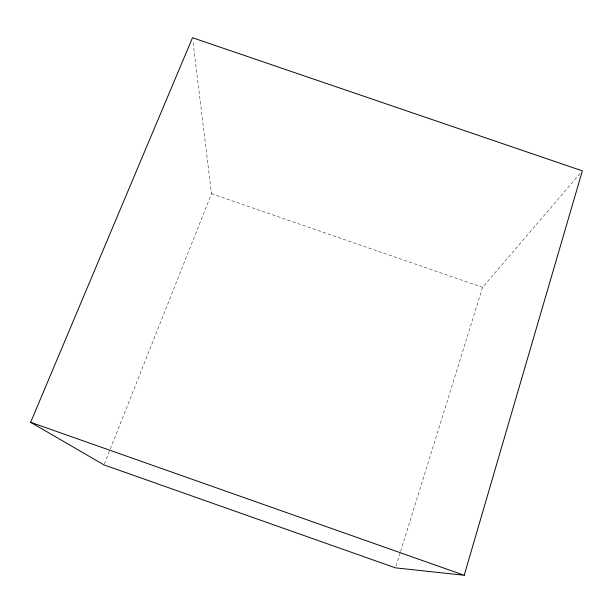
<?xml version="1.0" encoding="UTF-8"?>
<svg xmlns="http://www.w3.org/2000/svg" width="613" height="613" viewBox="0 0 613 613"><rect width="100%" height="100%" fill="white"/><g stroke="black" fill="none" stroke-linecap="round" stroke-linejoin="round"><path stroke-width="0.46" stroke-dasharray="3.06 2.3" d="M396.052 566.037L400.304 552.328M400.588 551.416L482.592 287.328L581.109 172.322M104.302 463.995L109.949 449.766M110.302 448.877L211.5 193.708L192.972 41.515M211.5 193.708L482.592 287.328"/><path stroke-width="0.92" d="M464.21 575.27L582.35 170.874L192.513 37.73L30.65 422.303L103.949 464.884L395.485 567.86L464.21 575.27L30.65 422.303"/></g></svg>
